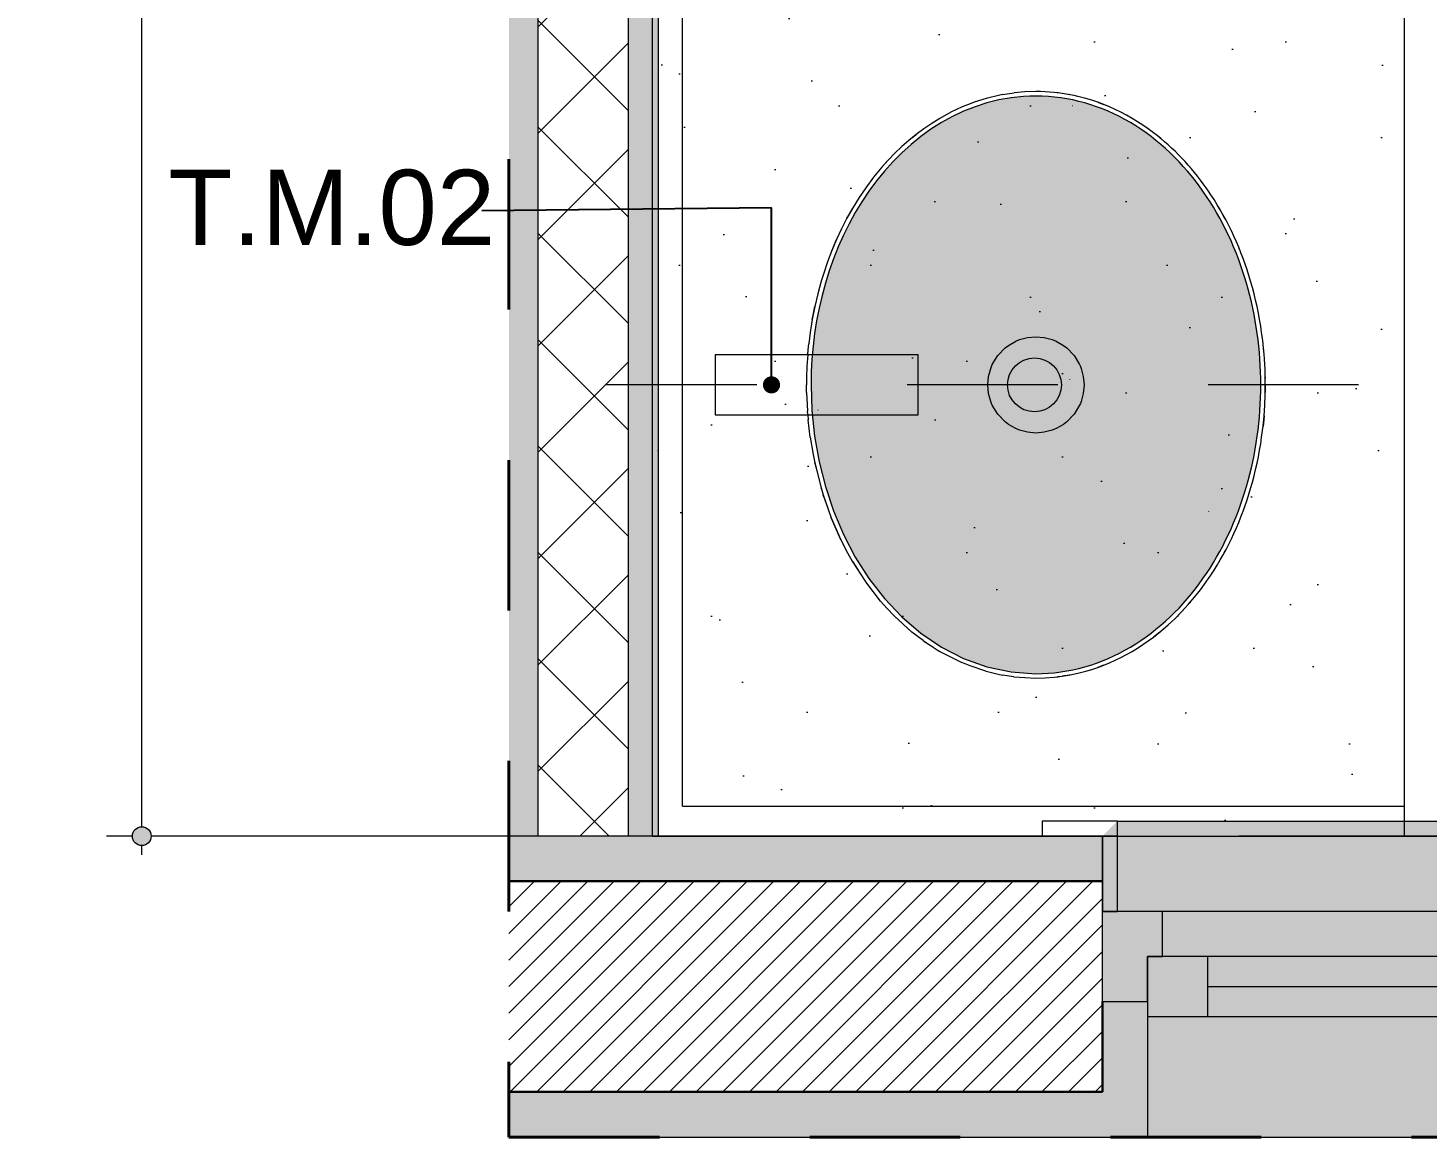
# Model space of a CAD drawing. Header units: metres. Extents: x -1.9 to 95.3, y -2.2 to 2.5.
# Drawn here: x -1.897 to -0.966, y -2.225 to -1.488 of the extents above; entities that cross this region are included whole.
import ezdxf

# ---------------------------------------------------------------- set-up
doc = ezdxf.new("R2010")
doc.units = ezdxf.units.M
doc.header["$MEASUREMENT"] = 0
doc.linetypes.add('Dashed', pattern=[0.035, 0.0225, -0.0125])
for name, color, linetype, lineweight in [('0_Caneta_No__1', 7, 'Continuous', 40), ('NOTAS-DETALHAMENTO.EXEC_Caneta_No__1', 7, 'Continuous', 40), ('NOTAS-DETALHAMENTO.EXEC_Caneta_No__241', 7, 'Continuous', 13), ('PAREDE CONSTRUIR_Caneta_No__10', 7, 'Continuous', 5), ('PAREDE CONSTRUIR_Caneta_No__241', 7, 'Continuous', 13), ('PAREDE CONSTRUIR_Caneta_No__255', 255, 'Continuous', 0), ('PAREDE CONSTRUIR_Caneta_No__3', 7, 'Continuous', 30), ('PAREDE CONSTRUIR_Caneta_No__83', 84, 'Continuous', 0), ('PAREDE CONSTRUIR_Caneta_No__91', 255, 'Continuous', 0)]:
    doc.layers.add(name, color=color, linetype=linetype, lineweight=lineweight)
for name, color, linetype, lineweight, true_color in [('0_Caneta_No__167', 7, 'Continuous', 0, 0x0035d5), ('0_Caneta_No__25', 7, 'Continuous', 13, 0x982312), ('EIXO HIDRÁULICO - Executivo.EXEC_Caneta_No__167', 7, 'Continuous', 0, 0x0035d5), ('LOUCAS-METAIS.ARQ_Caneta_No__13', 7, 'Continuous', 0, 0xaaaaaa), ('LOUCAS-METAIS.ARQ_Caneta_No__16', 7, 'Continuous', 0, 0xc9c9c9), ('LOUCAS-METAIS.ARQ_Caneta_No__19', 7, 'Continuous', 0, 0xe9e9e9), ('LOUCAS-METAIS.ARQ_Caneta_No__96', 7, 'Continuous', 0, 0xb6b6b6), ('PAREDE CONSTRUIR_Caneta_No__9', 7, 'Continuous', 9, 0x020202)]:
    doc.layers.add(name, color=color, linetype=linetype, lineweight=lineweight, true_color=true_color)
doc.styles.add('GENERATED_STYLE_1', font='arial.ttf')
doc.dimstyles.new('GENERATED_STYLE__2', dxfattribs={"dimtxt": 0.05, "dimasz": 0.02375, "dimexe": 0.18, "dimexo": 0.267183, "dimgap": 0, "dimtad": 1, "dimzin": 0, "dimdsep": 46, "dimtxsty": 'GENERATED_STYLE_1', "dimblk": 'ARROWHEAD_11', "dimblk1": 'ARROWHEAD_11', "dimblk2": 'ARROWHEAD_11', "dimcen": 0.09, "dimclrd": 256, "dimclre": 256, "dimclrt": 256, "dimadec": 0, "dimazin": 0, "dimtfac": 1, "dimtdec": 4, "dimtmove": 0, "dimatfit": 3, "dimfxl": 0, "dimtolj": 1, "dimtzin": 0, "dimarcsym": 0})
doc.dimstyles.new('GENERATED_STYLE__3', dxfattribs={"dimtxt": 0.05, "dimasz": 0.02375, "dimexe": 0.18, "dimexo": 0.267183, "dimgap": 0, "dimtad": 1, "dimzin": 0, "dimdsep": 46, "dimtxsty": 'GENERATED_STYLE_1', "dimblk": 'ARROWHEAD_11', "dimblk1": 'ARROWHEAD_11', "dimblk2": 'ARROWHEAD_11', "dimcen": 0.09, "dimclrd": 256, "dimclre": 256, "dimclrt": 256, "dimadec": 0, "dimazin": 0, "dimtfac": 1, "dimtdec": 4, "dimtmove": 0, "dimatfit": 3, "dimfxl": 0, "dimtolj": 1, "dimtzin": 0, "dimarcsym": 0})
doc.dimstyles.new('GENERATED_STYLE__6', dxfattribs={"dimtxt": 0.18, "dimasz": 0.0228, "dimexe": 0.18, "dimexo": 0.0625, "dimgap": 0, "dimtad": 0, "dimtih": 1, "dimtoh": 1, "dimdec": 4, "dimzin": 0, "dimdsep": 46, "dimcen": 0.09, "dimadec": 0, "dimazin": 0, "dimtfac": 1, "dimtdec": 4, "dimtmove": 0, "dimatfit": 3, "dimldrblk": 'ARROWHEAD_11', "dimfxl": 0, "dimtolj": 1, "dimtzin": 0, "dimarcsym": 0})
pattern_1 = [(45, (0, 0.2), (-0.0636396, 0.0636396), [0, -0.06, 0, -0.09]), (110, (0.2, 0.2), (0.0845723, 0.0307818), [0, -0.044, 0, -0.076])]

# ---------------------------------------------------------------- blocks, each defined once
blk = doc.blocks.new('*D6')
at = {"layer": '0_Caneta_No__25', "linetype": 'Continuous', "lineweight": 13, "true_color": 0x982312}
for points in [[(-1.8274, 2.025), (-1.82692, 2.02261), (-1.82557, 2.02058), (-1.82354, 2.01923), (-1.82115, 2.01875), (-1.81876, 2.01923), (-1.81673, 2.02058), (-1.81538, 2.02261), (-1.8149, 2.025), (-1.81538, 2.02739), (-1.81673, 2.02942), (-1.81876, 2.03077), (-1.82115, 2.03125), (-1.82354, 2.03077), (-1.82557, 2.02942), (-1.82692, 2.02739)], [(-1.8274, -2.025), (-1.82692, -2.02739), (-1.82557, -2.02942), (-1.82354, -2.03077), (-1.82115, -2.03125), (-1.81876, -2.03077), (-1.81673, -2.02942), (-1.81538, -2.02739), (-1.8149, -2.025), (-1.81538, -2.02261), (-1.81673, -2.02058), (-1.81876, -2.01923), (-1.82115, -2.01875), (-1.82354, -2.01923), (-1.82557, -2.02058), (-1.82692, -2.02261)]]:
    blk.add_hatch(color=24, dxfattribs=at).paths.add_polyline_path(points)
at = {"layer": '0_Caneta_No__25', "color": 24, "linetype": 'Continuous', "lineweight": 13, "true_color": 0x982312}
for p, q in [((-1.82115, 2.03125), (-1.82115, 2.0375)), ((-1.8274, 2.025), (-1.84459, 2.025)), ((-1.55397, 2.025), (-1.8149, 2.025)), ((-1.82115, -2.01875), (-1.82115, 2.01875)), ((-1.8274, -2.025), (-1.84459, -2.025)), ((-1.55397, -2.025), (-1.8149, -2.025)), ((-1.82115, -2.0375), (-1.82115, -2.03125))]:
    blk.add_line(p, q, dxfattribs=at)
for centre in [(-1.82115, 2.025), (-1.82115, -2.025)]:
    blk.add_circle(centre, 0.00625, dxfattribs=at)
at = {"layer": '0_Caneta_No__25', "color": 24, "lineweight": 13, "true_color": 0x982312, "insert": (-1.83115, -0.06673), "char_height": 0.05, "attachment_point": 7, "rotation": 90, "style": 'GENERATED_STYLE_1'}
blk.add_mtext('\\A1;{\\pql;\\fArial|b0|i0|c0|p0;\\W1.000000;4,05}', dxfattribs=at)
blk = doc.blocks.new('ARROWHEAD_11')
at = {"color": 0, "linetype": 'Continuous', "lineweight": 0}
blk.add_line((0, 0), (-1, 0), dxfattribs=at)
at = {"color": 0, "linetype": 'Continuous', "lineweight": 0, "const_width": 0.25, "flags": 128}
blk.add_lwpolyline([(-0.125, 0, 1), (0.125, 0, 1)], format="xyb", close=True, dxfattribs=at)
blk = doc.blocks.new('*D17')
at = {"layer": '0_Caneta_No__167', "linetype": 'Continuous', "lineweight": 0, "true_color": 0x0035d5}
for points in [[(-0.83097, -1.725), (-0.83049, -1.72739), (-0.82914, -1.72942), (-0.82711, -1.73077), (-0.82472, -1.73125), (-0.82232, -1.73077), (-0.8203, -1.72942), (-0.81894, -1.72739), (-0.81847, -1.725), (-0.81894, -1.72261), (-0.8203, -1.72058), (-0.82232, -1.71923), (-0.82472, -1.71875), (-0.82711, -1.71923), (-0.82914, -1.72058), (-0.83049, -1.72261)], [(-0.83097, -2.025), (-0.83049, -2.02739), (-0.82914, -2.02942), (-0.82711, -2.03077), (-0.82472, -2.03125), (-0.82232, -2.03077), (-0.8203, -2.02942), (-0.81894, -2.02739), (-0.81847, -2.025), (-0.81894, -2.02261), (-0.8203, -2.02058), (-0.82232, -2.01923), (-0.82472, -2.01875), (-0.82711, -2.01923), (-0.82914, -2.02058), (-0.83049, -2.02261)]]:
    blk.add_hatch(color=162, dxfattribs=at).paths.add_polyline_path(points)
at = {"layer": '0_Caneta_No__167', "color": 162, "linetype": 'Continuous', "lineweight": 0, "true_color": 0x0035d5}
for p, q in [((-0.83097, -1.725), (-0.84815, -1.725)), ((-0.55753, -1.725), (-0.81847, -1.725)), ((-0.82472, -2.01875), (-0.82472, -1.73125)), ((-0.83097, -2.025), (-1.0919, -2.025)), ((-0.80128, -2.025), (-0.81847, -2.025)), ((-0.82472, -2.0375), (-0.82472, -2.03125))]:
    blk.add_line(p, q, dxfattribs=at)
for centre in [(-0.82472, -1.725), (-0.82472, -2.025)]:
    blk.add_circle(centre, 0.00625, dxfattribs=at)
at = {"layer": '0_Caneta_No__167', "color": 162, "lineweight": 0, "true_color": 0x0035d5, "insert": (-0.83472, -1.94173), "char_height": 0.05, "attachment_point": 7, "rotation": 90, "style": 'GENERATED_STYLE_1'}
blk.add_mtext('\\A1;{\\pql;\\fArial|b0|i0|c0|p0;\\W1.000000;0,30}', dxfattribs=at)
blk = doc.blocks.new('*D18')
at = {"layer": '0_Caneta_No__167', "linetype": 'Continuous', "lineweight": 0, "true_color": 0x0035d5}
for points in [[(-0.83097, -1.125), (-0.83049, -1.12739), (-0.82914, -1.12942), (-0.82711, -1.13077), (-0.82472, -1.13125), (-0.82232, -1.13077), (-0.8203, -1.12942), (-0.81894, -1.12739), (-0.81847, -1.125), (-0.81894, -1.12261), (-0.8203, -1.12058), (-0.82232, -1.11923), (-0.82472, -1.11875), (-0.82711, -1.11923), (-0.82914, -1.12058), (-0.83049, -1.12261)], [(-0.83097, -1.725), (-0.83049, -1.72739), (-0.82914, -1.72942), (-0.82711, -1.73077), (-0.82472, -1.73125), (-0.82232, -1.73077), (-0.8203, -1.72942), (-0.81894, -1.72739), (-0.81847, -1.725), (-0.81894, -1.72261), (-0.8203, -1.72058), (-0.82232, -1.71923), (-0.82472, -1.71875), (-0.82711, -1.71923), (-0.82914, -1.72058), (-0.83049, -1.72261)]]:
    blk.add_hatch(color=162, dxfattribs=at).paths.add_polyline_path(points)
at = {"layer": '0_Caneta_No__167', "color": 162, "linetype": 'Continuous', "lineweight": 0, "true_color": 0x0035d5}
for p, q in [((-0.83097, -1.125), (-1.0919, -1.125)), ((-0.80128, -1.125), (-0.81847, -1.125)), ((-0.82472, -1.71875), (-0.82472, -1.13125)), ((-0.83097, -1.725), (-0.84815, -1.725)), ((-0.55753, -1.725), (-0.81847, -1.725))]:
    blk.add_line(p, q, dxfattribs=at)
for centre in [(-0.82472, -1.125), (-0.82472, -1.725)]:
    blk.add_circle(centre, 0.00625, dxfattribs=at)
at = {"layer": '0_Caneta_No__167', "color": 162, "lineweight": 0, "true_color": 0x0035d5, "insert": (-0.83472, -1.49173), "char_height": 0.05, "attachment_point": 7, "rotation": 90, "style": 'GENERATED_STYLE_1'}
blk.add_mtext('\\A1;{\\pql;\\fArial|b0|i0|c0|p0;\\W1.000000;0,60}', dxfattribs=at)

msp = doc.modelspace()

# ---------------------------------------------------------------- hatches: boundary and pattern name
at = {"layer": 'LOUCAS-METAIS.ARQ_Caneta_No__16', "linetype": 'Continuous', "lineweight": 0, "true_color": 0xc9c9c9}
h = msp.add_hatch(dxfattribs=at)
h.set_pattern_fill('Haie_OD_LEGENDA_0001', color=9, style=0, pattern_type=2)
h.set_pattern_definition(pattern_1)
h.paths.add_polyline_path([(-1.46167, -2.005), (-1.46167, 0.375), (-1.48167, 0.375), (-1.48167, -2.005)])
h = msp.add_hatch(dxfattribs=at)
h.set_pattern_fill('Haie_OD_LEGENDA_0001', color=9, style=0, pattern_type=2)
h.set_pattern_definition(pattern_1)
h.paths.add_polyline_path([(-0.98167, -2.005), (-0.98167, 0.375), (-1.46167, 0.375), (-1.46167, -2.005)])
h = msp.add_hatch(dxfattribs=at)
h.set_pattern_fill('Haie_OD_LEGENDA_0001', color=9, style=0, pattern_type=2)
h.set_pattern_definition(pattern_1)
h.paths.add_polyline_path([(-0.98167, -2.025), (-0.98167, -2.005), (-1.48167, -2.005), (-1.48167, -2.025)])
at = {"layer": 'LOUCAS-METAIS.ARQ_Caneta_No__19', "linetype": 'Continuous', "lineweight": 0, "true_color": 0x747474}
msp.add_hatch(color=8, dxfattribs=at).paths.add_polyline_path([(-1.25926, -1.53757), (-1.26711, -1.54009), (-1.27478, -1.54312), (-1.28226, -1.54664), (-1.28951, -1.55064), (-1.29652, -1.55507), (-1.30327, -1.55992), (-1.30975, -1.56515), (-1.31594, -1.57075), (-1.32185, -1.57667), (-1.32746, -1.58291), (-1.33276, -1.58942), (-1.33776, -1.5962), (-1.34246, -1.60322), (-1.34684, -1.61045), (-1.35092, -1.61788), (-1.35469, -1.62549), (-1.35815, -1.63326), (-1.3613, -1.64117), (-1.36415, -1.64921), (-1.36669, -1.65736), (-1.36893, -1.66561), (-1.37087, -1.67395), (-1.37251, -1.68235), (-1.37385, -1.69081), (-1.37489, -1.69932), (-1.37563, -1.70787), (-1.37607, -1.71642), (-1.37622, -1.725), (-1.37563, -1.74214), (-1.37385, -1.75919), (-1.37087, -1.77606), (-1.36669, -1.79264), (-1.3613, -1.80883), (-1.35469, -1.82451), (-1.34684, -1.83955), (-1.33776, -1.8538), (-1.32746, -1.86709), (-1.31594, -1.87926), (-1.30327, -1.89008), (-1.2895, -1.89936), (-1.27478, -1.90688), (-1.25926, -1.91243), (-1.24318, -1.91584), (-1.22673, -1.917), (-1.2226, -1.91693), (-1.21847, -1.91671), (-1.21435, -1.91635), (-1.21027, -1.91584), (-1.2062, -1.9152), (-1.20217, -1.91441), (-1.19816, -1.91349), (-1.19418, -1.91243), (-1.19024, -1.91124), (-1.18634, -1.90991), (-1.18247, -1.90846), (-1.17866, -1.90688), (-1.1749, -1.90518), (-1.17119, -1.90335), (-1.16753, -1.90142), (-1.16394, -1.89936), (-1.1604, -1.8972), (-1.15693, -1.89493), (-1.15352, -1.89256), (-1.15017, -1.89008), (-1.1469, -1.88751), (-1.14369, -1.88485), (-1.14056, -1.88209), (-1.1375, -1.87925), (-1.13451, -1.87633), (-1.13159, -1.87333), (-1.12875, -1.87025), (-1.12598, -1.86709), (-1.12329, -1.86387), (-1.12068, -1.86057), (-1.11814, -1.85722), (-1.11568, -1.8538), (-1.11329, -1.85032), (-1.11098, -1.84678), (-1.10875, -1.84319), (-1.1066, -1.83955), (-1.10452, -1.83586), (-1.10252, -1.83212), (-1.1006, -1.82834), (-1.09875, -1.82451), (-1.09699, -1.82065), (-1.09529, -1.81674), (-1.09368, -1.8128), (-1.09214, -1.80883), (-1.09068, -1.80483), (-1.08929, -1.80079), (-1.08798, -1.79673), (-1.08675, -1.79264), (-1.08559, -1.78852), (-1.08451, -1.78439), (-1.0835, -1.78023), (-1.08257, -1.77605), (-1.08171, -1.77186), (-1.08093, -1.76765), (-1.08023, -1.76342), (-1.0796, -1.75919), (-1.07904, -1.75494), (-1.07856, -1.75068), (-1.07815, -1.74641), (-1.07781, -1.74214), (-1.07755, -1.73786), (-1.07737, -1.73358), (-1.07726, -1.72929), (-1.07722, -1.725), (-1.07723, -1.72285), (-1.07726, -1.7207), (-1.07737, -1.71641), (-1.07756, -1.71213), (-1.07781, -1.70786), (-1.07815, -1.70358), (-1.07856, -1.69931), (-1.07904, -1.69505), (-1.0796, -1.6908), (-1.08023, -1.68657), (-1.08094, -1.68234), (-1.08172, -1.67813), (-1.08257, -1.67394), (-1.0835, -1.66976), (-1.08451, -1.6656), (-1.08559, -1.66147), (-1.08675, -1.65735), (-1.08799, -1.65326), (-1.0893, -1.6492), (-1.09068, -1.64517), (-1.09214, -1.64116), (-1.09368, -1.63719), (-1.0953, -1.63325), (-1.09699, -1.62935), (-1.09876, -1.62548), (-1.1006, -1.62166), (-1.10253, -1.61787), (-1.10453, -1.61413), (-1.1066, -1.61044), (-1.10876, -1.6068), (-1.11099, -1.60321), (-1.1133, -1.59968), (-1.11568, -1.5962), (-1.11814, -1.59278), (-1.12068, -1.58942), (-1.1233, -1.58613), (-1.12599, -1.5829), (-1.12876, -1.57975), (-1.1316, -1.57667), (-1.13451, -1.57366), (-1.1375, -1.57074), (-1.14057, -1.5679), (-1.1437, -1.56515), (-1.14691, -1.56248), (-1.15018, -1.55991), (-1.15353, -1.55744), (-1.15694, -1.55506), (-1.16041, -1.55279), (-1.16395, -1.55063), (-1.16754, -1.54858), (-1.1712, -1.54664), (-1.17491, -1.54482), (-1.17867, -1.54312), (-1.18248, -1.54154), (-1.18634, -1.54008), (-1.19025, -1.53876), (-1.19419, -1.53757), (-1.19817, -1.53651), (-1.20218, -1.53558), (-1.20621, -1.5348), (-1.21027, -1.53416), (-1.21436, -1.53365), (-1.21847, -1.53329), (-1.2226, -1.53307), (-1.22673, -1.533), (-1.23084, -1.53307), (-1.23497, -1.53329), (-1.24318, -1.53416), (-1.25127, -1.53559)])
at = {"layer": 'PAREDE CONSTRUIR_Caneta_No__241', "linetype": 'Continuous', "lineweight": 13}
h = msp.add_hatch(dxfattribs=at)
h.set_pattern_fill('common_brick_0001', style=0, pattern_type=2)
h.set_pattern_definition([(45, (0, 0), (-0.008838835, 0.008838835), [])])
h.paths.add_polyline_path([(-1.57705, -2.055), (-1.57705, -2.195), (-1.1825, -2.195), (-1.1825, -2.135), (-1.1825, -2.075), (-1.1825, -2.055)])
at = {"layer": 'PAREDE CONSTRUIR_Caneta_No__255', "linetype": 'Continuous', "lineweight": 0}
for points in [[(-1.47762, -2.025), (-1.47762, 2.025), (-1.49762, 2.025), (-1.49762, -2.025)], [(-1.55762, 0.22767), (-1.57705, 0.22767), (-1.57705, -2.025), (-1.55762, -2.025)], [(-1.1825, -2.075), (1.3175, -2.075), (1.3175, -2.025), (1.3075, -2.015), (-1.1725, -2.015), (-1.1825, -2.025)], [(-1.1825, -2.135), (-1.1525, -2.135), (-1.1525, -2.105), (-1.1425, -2.105), (-1.1425, -2.075), (-1.1825, -2.075)], [(-0.3925, -2.145), (-0.3925, -2.105), (-0.3625, -2.105), (-0.3625, -2.075), (-1.1425, -2.075), (-1.1425, -2.105), (-1.1125, -2.105), (-1.1125, -2.145)], [(-1.1525, -2.145), (-1.1125, -2.145), (-1.1125, -2.105), (-1.1525, -2.105)], [(-0.3925, -2.105), (-1.1125, -2.105), (-1.1125, -2.145), (-0.3925, -2.145)], [(-1.1525, -2.225), (1.2875, -2.225), (1.2875, -2.135), (-1.1525, -2.135)]]:
    msp.add_hatch(color=255, dxfattribs=at).paths.add_polyline_path(points)
at = {"layer": 'PAREDE CONSTRUIR_Caneta_No__83', "linetype": 'Continuous', "lineweight": 0}
h = msp.add_hatch(dxfattribs=at)
h.set_pattern_fill('Placomur_0001', color=84, style=0, pattern_type=2)
h.set_pattern_definition([(45, (0, 0), (-0.0353553, 0.0353553), []), (135, (0, 0), (0.0353553, 0.0353553), [])])
h.paths.add_polyline_path([(-1.55762, 0.24767), (-1.55762, -2.025), (-1.49762, -2.025), (-1.49762, 0.24767)])
at = {"layer": 'PAREDE CONSTRUIR_Caneta_No__91', "linetype": 'Continuous', "lineweight": 0}
for points in [[(-1.1825, -2.025), (-1.57705, -2.025), (-1.57705, -2.055), (-1.1825, -2.055)], [(-1.1825, -2.225), (-1.1525, -2.225), (-1.1525, -2.135), (-1.1825, -2.135), (-1.1825, -2.195)], [(-1.57705, -2.195), (-1.57705, -2.225), (-1.1825, -2.225), (-1.1825, -2.195)]]:
    msp.add_hatch(color=255, dxfattribs=at).paths.add_polyline_path(points)

# ---------------------------------------------------------------- linework, layer by layer
at = {"layer": '0_Caneta_No__1', "color": 7, "linetype": 'Dashed', "lineweight": 40}
msp.add_lwpolyline([(-1.57705, -2.225), (1.72167, -2.225), (1.72167, 2.225), (-1.57705, 2.225)], close=True, dxfattribs=at)
at = {"layer": 'EIXO HIDRÁULICO - Executivo.EXEC_Caneta_No__167', "color": 162, "linetype": 'Dashed', "lineweight": 0, "true_color": 0x0035d5}
msp.add_line((-0.61222, -1.725), (-1.56167, -1.725), dxfattribs=at)
at = {"layer": 'LOUCAS-METAIS.ARQ_Caneta_No__13', "color": 253, "linetype": 'Continuous', "lineweight": 0, "true_color": 0xaaaaaa, "flags": 128}
for points in [[(-1.48167, -2.005), (-1.48167, 0.375)], [(-1.46167, -2.005), (-1.46167, 0.375)], [(-0.98167, -2.005), (-0.98167, 0.375)], [(-1.48167, -2.025), (-1.48167, -2.005)], [(-1.46167, -2.005), (-0.98167, -2.005)], [(-0.98167, -2.025), (-0.98167, -2.005)], [(-1.48167, -2.025), (-0.98167, -2.025)]]:
    msp.add_lwpolyline(points, dxfattribs=at)
at = {"layer": 'LOUCAS-METAIS.ARQ_Caneta_No__96', "color": 253, "linetype": 'Continuous', "lineweight": 0, "true_color": 0xb6b6b6}
for p, q in [((-1.25985, -1.53462), (-1.26784, -1.53716)), ((-1.25063, -1.53239), (-1.25985, -1.53462)), ((-1.25127, -1.53559), (-1.25926, -1.53757)), ((-1.24318, -1.53416), (-1.25127, -1.53559)), ((-1.24899, -1.53207), (-1.25063, -1.53239)), ((-1.24899, -1.53207), (-1.24126, -1.53088)), ((-1.23497, -1.53329), (-1.24318, -1.53416)), ((-1.23399, -1.53022), (-1.24126, -1.53088)), ((-1.24124, -1.53088), (-1.24121, -1.53087)), ((-1.24121, -1.53087), (-1.24116, -1.53087)), ((-1.23084, -1.53307), (-1.23497, -1.53329)), ((-1.22673, -1.53), (-1.23399, -1.53022)), ((-1.22673, -1.533), (-1.23084, -1.53307)), ((-1.22369, -1.53004), (-1.22673, -1.53)), ((-1.2226, -1.53307), (-1.22673, -1.533)), ((-1.22065, -1.53015), (-1.22369, -1.53004)), ((-1.21847, -1.53329), (-1.2226, -1.53307)), ((-1.2176, -1.53035), (-1.22065, -1.53015)), ((-1.21436, -1.53365), (-1.21847, -1.53329)), ((-1.21457, -1.53061), (-1.2176, -1.53035)), ((-1.2119, -1.53091), (-1.21457, -1.53061)), ((-1.21027, -1.53416), (-1.21436, -1.53365)), ((-1.21229, -1.53087), (-1.21223, -1.53087)), ((-1.21223, -1.53087), (-1.21216, -1.53089)), ((-1.20925, -1.53127), (-1.2119, -1.53091)), ((-1.20621, -1.5348), (-1.21027, -1.53416)), ((-1.20661, -1.53169), (-1.20925, -1.53127)), ((-1.20398, -1.53216), (-1.20661, -1.53169)), ((-1.20218, -1.53558), (-1.20621, -1.5348)), ((-1.20398, -1.53216), (-1.20445, -1.53207)), ((-1.20137, -1.53269), (-1.20398, -1.53216)), ((-1.19817, -1.53651), (-1.20218, -1.53558)), ((-1.19876, -1.53328), (-1.20137, -1.53269)), ((-1.19617, -1.53392), (-1.19876, -1.53328)), ((-1.19359, -1.53462), (-1.19617, -1.53392)), ((-1.18958, -1.53582), (-1.19359, -1.53462)), ((-1.28326, -1.54379), (-1.29065, -1.54783)), ((-1.27565, -1.54023), (-1.28326, -1.54379)), ((-1.27478, -1.54312), (-1.28226, -1.54664)), ((-1.27046, -1.53813), (-1.27565, -1.54023)), ((-1.26711, -1.54009), (-1.27478, -1.54312)), ((-1.26784, -1.53716), (-1.27046, -1.53813)), ((-1.25926, -1.53757), (-1.26711, -1.54009)), ((-1.20214, -1.53956), (-1.20247, -1.53948)), ((-1.19419, -1.53757), (-1.19817, -1.53651)), ((-1.19025, -1.53876), (-1.19419, -1.53757)), ((-1.18634, -1.54008), (-1.19025, -1.53876)), ((-1.18561, -1.53716), (-1.18958, -1.53582)), ((-1.18248, -1.54154), (-1.18634, -1.54008)), ((-1.18561, -1.53716), (-1.18298, -1.53813)), ((-1.18168, -1.53863), (-1.18561, -1.53716)), ((-1.18298, -1.53813), (-1.18168, -1.53863)), ((-1.17867, -1.54312), (-1.18248, -1.54154)), ((-1.1778, -1.54023), (-1.18168, -1.53863)), ((-1.17491, -1.54482), (-1.17867, -1.54312)), ((-1.17396, -1.54195), (-1.1778, -1.54023)), ((-1.1712, -1.54664), (-1.17491, -1.54482)), ((-1.17018, -1.54379), (-1.17396, -1.54195)), ((-1.16646, -1.54575), (-1.17018, -1.54379)), ((-1.296, -1.55113), (-1.30121, -1.55468)), ((-1.28951, -1.55064), (-1.29652, -1.55507)), ((-1.29065, -1.54783), (-1.296, -1.55113)), ((-1.28226, -1.54664), (-1.28951, -1.55064)), ((-1.16754, -1.54858), (-1.1712, -1.54664)), ((-1.16395, -1.55063), (-1.16754, -1.54858)), ((-1.1628, -1.54783), (-1.16646, -1.54575)), ((-1.16041, -1.55279), (-1.16395, -1.55063)), ((-1.15914, -1.55005), (-1.1628, -1.54783)), ((-1.15694, -1.55506), (-1.16041, -1.55279)), ((-1.15556, -1.55238), (-1.15914, -1.55005)), ((-1.15204, -1.55481), (-1.15556, -1.55238)), ((-1.31118, -1.56244), (-1.31593, -1.56663)), ((-1.30627, -1.55845), (-1.31118, -1.56244)), ((-1.31118, -1.56244), (-1.30911, -1.5607)), ((-1.30327, -1.55992), (-1.30975, -1.56515)), ((-1.30911, -1.5607), (-1.30627, -1.55845)), ((-1.30121, -1.55468), (-1.30627, -1.55845)), ((-1.29652, -1.55507), (-1.30327, -1.55992)), ((-1.30124, -1.5547), (-1.30121, -1.55468)), ((-1.30119, -1.55466), (-1.30121, -1.55468)), ((-1.15353, -1.55744), (-1.15694, -1.55506)), ((-1.15018, -1.55991), (-1.15353, -1.55744)), ((-1.15223, -1.55468), (-1.15226, -1.55466)), ((-1.15223, -1.55468), (-1.15222, -1.55469)), ((-1.14859, -1.55736), (-1.15204, -1.55481)), ((-1.14691, -1.56248), (-1.15018, -1.55991)), ((-1.14609, -1.55929), (-1.14859, -1.55736)), ((-1.1437, -1.56515), (-1.14691, -1.56248)), ((-1.14364, -1.56128), (-1.14609, -1.55929)), ((-1.14434, -1.5607), (-1.14364, -1.56128)), ((-1.14122, -1.56332), (-1.14364, -1.56128)), ((-1.14227, -1.56243), (-1.14274, -1.56204)), ((-1.14221, -1.56249), (-1.14227, -1.56243)), ((-1.13884, -1.56541), (-1.14122, -1.56332)), ((-1.32052, -1.57101), (-1.32494, -1.57558)), ((-1.31594, -1.57075), (-1.32185, -1.57667)), ((-1.31593, -1.56663), (-1.32052, -1.57101)), ((-1.30975, -1.56515), (-1.31594, -1.57075)), ((-1.14057, -1.5679), (-1.1437, -1.56515)), ((-1.1375, -1.57074), (-1.14057, -1.5679)), ((-1.13651, -1.56756), (-1.13884, -1.56541)), ((-1.13451, -1.57366), (-1.1375, -1.57074)), ((-1.13421, -1.56974), (-1.13651, -1.56756)), ((-1.13196, -1.57198), (-1.13421, -1.56974)), ((-1.13293, -1.57101), (-1.13306, -1.57089)), ((-1.13293, -1.57101), (-1.13272, -1.57123)), ((-1.12975, -1.57426), (-1.13196, -1.57198)), ((-1.32919, -1.58032), (-1.33469, -1.58701)), ((-1.3292, -1.58033), (-1.32918, -1.58031)), ((-1.32494, -1.57558), (-1.32919, -1.58032)), ((-1.32556, -1.57625), (-1.32919, -1.58032)), ((-1.32185, -1.57667), (-1.32746, -1.58291)), ((-1.32494, -1.57558), (-1.32556, -1.57625)), ((-1.1316, -1.57667), (-1.13451, -1.57366)), ((-1.12876, -1.57975), (-1.1316, -1.57667)), ((-1.12758, -1.57658), (-1.12975, -1.57426)), ((-1.12599, -1.5829), (-1.12876, -1.57975)), ((-1.12788, -1.57625), (-1.12758, -1.57658)), ((-1.12545, -1.57895), (-1.12758, -1.57658)), ((-1.12336, -1.58136), (-1.12545, -1.57895)), ((-1.12426, -1.58031), (-1.12463, -1.5799)), ((-1.12426, -1.58031), (-1.12416, -1.58044)), ((-1.12132, -1.58381), (-1.12336, -1.58136)), ((-1.33469, -1.58701), (-1.33987, -1.59397)), ((-1.33276, -1.58942), (-1.33776, -1.5962)), ((-1.32746, -1.58291), (-1.33276, -1.58942)), ((-1.1233, -1.58613), (-1.12599, -1.5829)), ((-1.12068, -1.58942), (-1.1233, -1.58613)), ((-1.11932, -1.58629), (-1.12132, -1.58381)), ((-1.11814, -1.59278), (-1.12068, -1.58942)), ((-1.11736, -1.58882), (-1.11932, -1.58629)), ((-1.11545, -1.59138), (-1.11736, -1.58882)), ((-1.11358, -1.59397), (-1.11545, -1.59138)), ((-1.34428, -1.60051), (-1.34844, -1.60723)), ((-1.33987, -1.59397), (-1.34428, -1.60051)), ((-1.33776, -1.5962), (-1.34246, -1.60322)), ((-1.11568, -1.5962), (-1.11814, -1.59278)), ((-1.1133, -1.59968), (-1.11568, -1.5962)), ((-1.11199, -1.59625), (-1.11358, -1.59397)), ((-1.11099, -1.60321), (-1.1133, -1.59968)), ((-1.11044, -1.59856), (-1.11199, -1.59625)), ((-1.10829, -1.60187), (-1.11044, -1.59856)), ((-1.34844, -1.60723), (-1.35232, -1.61412)), ((-1.35196, -1.61344), (-1.34844, -1.60723)), ((-1.34846, -1.60727), (-1.34848, -1.60729)), ((-1.34246, -1.60322), (-1.34684, -1.61045)), ((-1.10876, -1.6068), (-1.11099, -1.60321)), ((-1.1066, -1.61044), (-1.10876, -1.6068)), ((-1.1062, -1.60523), (-1.10829, -1.60187)), ((-1.10419, -1.60863), (-1.1062, -1.60523)), ((-1.10497, -1.60729), (-1.10511, -1.60708)), ((-1.10497, -1.60729), (-1.10473, -1.60772)), ((-1.10224, -1.61207), (-1.10419, -1.60863)), ((-1.35232, -1.61412), (-1.35595, -1.62118)), ((-1.35092, -1.61788), (-1.35469, -1.62549)), ((-1.35232, -1.61412), (-1.35196, -1.61344)), ((-1.34684, -1.61045), (-1.35092, -1.61788)), ((-1.10453, -1.61413), (-1.1066, -1.61044)), ((-1.10253, -1.61787), (-1.10453, -1.61413)), ((-1.1006, -1.62166), (-1.10253, -1.61787)), ((-1.10149, -1.61344), (-1.10224, -1.61207)), ((-1.10035, -1.61556), (-1.10224, -1.61207)), ((-1.10035, -1.61556), (-1.10149, -1.61344)), ((-1.09854, -1.61908), (-1.10035, -1.61556)), ((-1.09678, -1.62264), (-1.09854, -1.61908)), ((-1.35931, -1.62838), (-1.3624, -1.63572)), ((-1.36182, -1.63427), (-1.35931, -1.62838)), ((-1.35595, -1.62118), (-1.35931, -1.62838)), ((-1.35469, -1.62549), (-1.35815, -1.63326)), ((-1.35602, -1.62132), (-1.35609, -1.62148)), ((-1.35598, -1.62124), (-1.35602, -1.62132)), ((-1.09876, -1.62548), (-1.1006, -1.62166)), ((-1.09699, -1.62935), (-1.09876, -1.62548)), ((-1.09742, -1.62132), (-1.09765, -1.62089)), ((-1.09733, -1.62153), (-1.09742, -1.62132)), ((-1.0951, -1.62624), (-1.09678, -1.62264)), ((-1.09348, -1.62987), (-1.0951, -1.62624)), ((-1.3624, -1.63572), (-1.36524, -1.64318)), ((-1.36249, -1.63594), (-1.36256, -1.63613)), ((-1.36242, -1.63577), (-1.36249, -1.63594)), ((-1.3624, -1.63572), (-1.36182, -1.63427)), ((-1.35815, -1.63326), (-1.3613, -1.64117)), ((-1.0953, -1.63325), (-1.09699, -1.62935)), ((-1.09368, -1.63719), (-1.0953, -1.63325)), ((-1.09214, -1.64116), (-1.09368, -1.63719)), ((-1.09193, -1.63354), (-1.09348, -1.62987)), ((-1.09162, -1.63427), (-1.09193, -1.63354)), ((-1.09044, -1.63724), (-1.09193, -1.63354)), ((-1.09095, -1.63594), (-1.09162, -1.63427)), ((-1.0909, -1.63609), (-1.09095, -1.63594)), ((-1.08902, -1.64096), (-1.09044, -1.63724)), ((-1.36524, -1.64318), (-1.3678, -1.65074)), ((-1.3613, -1.64117), (-1.36415, -1.64921)), ((-1.09068, -1.64517), (-1.09214, -1.64116)), ((-1.0893, -1.6492), (-1.09068, -1.64517)), ((-1.08766, -1.64471), (-1.08902, -1.64096)), ((-1.08637, -1.64849), (-1.08766, -1.64471)), ((-1.36946, -1.65612), (-1.37175, -1.66452)), ((-1.3678, -1.65074), (-1.36946, -1.65612)), ((-1.36787, -1.65096), (-1.3679, -1.65104)), ((-1.36415, -1.64921), (-1.36669, -1.65736)), ((-1.08799, -1.65326), (-1.0893, -1.6492)), ((-1.08675, -1.65735), (-1.08799, -1.65326)), ((-1.08514, -1.6523), (-1.08637, -1.64849)), ((-1.08554, -1.65104), (-1.08562, -1.65083)), ((-1.08554, -1.65104), (-1.0854, -1.65151)), ((-1.08399, -1.65612), (-1.08514, -1.6523)), ((-1.0828, -1.66031), (-1.08399, -1.65612)), ((-1.37175, -1.66452), (-1.37374, -1.673)), ((-1.36893, -1.66561), (-1.37087, -1.67395)), ((-1.36669, -1.65736), (-1.36893, -1.66561)), ((-1.08559, -1.66147), (-1.08675, -1.65735)), ((-1.08451, -1.6656), (-1.08559, -1.66147)), ((-1.0835, -1.66976), (-1.08451, -1.6656)), ((-1.08169, -1.66452), (-1.0828, -1.66031)), ((-1.08066, -1.66875), (-1.08169, -1.66452)), ((-1.37374, -1.673), (-1.37542, -1.68156)), ((-1.37489, -1.6787), (-1.37374, -1.673)), ((-1.37087, -1.67395), (-1.37251, -1.68235)), ((-1.08257, -1.67394), (-1.0835, -1.66976)), ((-1.08172, -1.67813), (-1.08257, -1.67394)), ((-1.0797, -1.673), (-1.08066, -1.66875)), ((-1.07883, -1.67727), (-1.0797, -1.673)), ((-1.37542, -1.68156), (-1.37679, -1.69018)), ((-1.37542, -1.68156), (-1.37489, -1.6787)), ((-1.37251, -1.68235), (-1.37385, -1.69081)), ((-1.08094, -1.68234), (-1.08172, -1.67813)), ((-1.08023, -1.68657), (-1.08094, -1.68234)), ((-1.07855, -1.6787), (-1.07883, -1.67727)), ((-1.07803, -1.68156), (-1.07883, -1.67727)), ((-1.07803, -1.68156), (-1.07855, -1.6787)), ((-1.0773, -1.68586), (-1.07803, -1.68156)), ((-1.37679, -1.69018), (-1.37772, -1.69761)), ((-1.37385, -1.69081), (-1.37489, -1.69932)), ((-1.23761, -1.69491), (-1.23223, -1.69348)), ((-1.23223, -1.69348), (-1.22672, -1.693)), ((-1.22672, -1.693), (-1.22122, -1.69348)), ((-1.22122, -1.69348), (-1.21584, -1.69491)), ((-1.0796, -1.6908), (-1.08023, -1.68657)), ((-1.07904, -1.69505), (-1.0796, -1.6908)), ((-1.07665, -1.69018), (-1.0773, -1.68586)), ((-1.07616, -1.69392), (-1.07665, -1.69018)), ((-1.37843, -1.70507), (-1.37814, -1.70174)), ((-1.37814, -1.70174), (-1.37772, -1.69761)), ((-1.37489, -1.69932), (-1.37563, -1.70787)), ((-1.25207, -1.70547), (-1.24723, -1.70044)), ((-1.24723, -1.70044), (-1.24502, -1.69875)), ((-1.24502, -1.69875), (-1.24017, -1.69596)), ((-1.24017, -1.69596), (-1.23761, -1.69491)), ((-1.21584, -1.69491), (-1.21327, -1.69596)), ((-1.21327, -1.69596), (-1.20842, -1.69875)), ((-1.20842, -1.69875), (-1.20621, -1.70044)), ((-1.20621, -1.70044), (-1.20137, -1.70547)), ((-1.07856, -1.69931), (-1.07904, -1.69505)), ((-1.07815, -1.70358), (-1.07856, -1.69931)), ((-1.07572, -1.69766), (-1.07616, -1.69392)), ((-1.07537, -1.70106), (-1.07572, -1.69766)), ((-1.0753, -1.70174), (-1.07537, -1.70106)), ((-1.07506, -1.70447), (-1.07537, -1.70106)), ((-1.37843, -1.70507), (-1.37891, -1.71254)), ((-1.37842, -1.70503), (-1.37843, -1.70507)), ((-1.37842, -1.70501), (-1.37842, -1.70502)), ((-1.37563, -1.70787), (-1.37607, -1.71642)), ((-1.25627, -1.71272), (-1.25571, -1.71144)), ((-1.25571, -1.71144), (-1.25207, -1.70547)), ((-1.20137, -1.70547), (-1.19773, -1.71144)), ((-1.19773, -1.71144), (-1.19717, -1.71272)), ((-1.07781, -1.70786), (-1.07815, -1.70358)), ((-1.07756, -1.71213), (-1.07781, -1.70786)), ((-1.07737, -1.71641), (-1.07756, -1.71213)), ((-1.0748, -1.70788), (-1.07506, -1.70447)), ((-1.07502, -1.70501), (-1.07503, -1.70485)), ((-1.07502, -1.70508), (-1.07502, -1.70501)), ((-1.07459, -1.7113), (-1.0748, -1.70788)), ((-1.07443, -1.71472), (-1.07459, -1.7113)), ((-1.37917, -1.72003), (-1.37922, -1.725)), ((-1.37891, -1.71254), (-1.37917, -1.72003)), ((-1.37917, -1.71983), (-1.37917, -1.71991)), ((-1.37917, -1.71996), (-1.37917, -1.71991)), ((-1.37607, -1.71642), (-1.37622, -1.725)), ((-1.25872, -1.725), (-1.25822, -1.71937)), ((-1.25822, -1.71937), (-1.25678, -1.71401)), ((-1.25678, -1.71401), (-1.25627, -1.71272)), ((-1.2045, -1.72148), (-1.20449, -1.72154)), ((-1.19717, -1.71272), (-1.19667, -1.71401)), ((-1.19667, -1.71401), (-1.19522, -1.71937)), ((-1.19522, -1.71937), (-1.19472, -1.725)), ((-1.07726, -1.7207), (-1.07737, -1.71641)), ((-1.07723, -1.72285), (-1.07726, -1.7207)), ((-1.07431, -1.71814), (-1.07443, -1.71472)), ((-1.07424, -1.72157), (-1.07431, -1.71814)), ((-1.07427, -1.71991), (-1.07428, -1.71971)), ((-1.07427, -1.71991), (-1.07427, -1.72047)), ((-1.07422, -1.725), (-1.07424, -1.72157)), ((-1.37917, -1.73009), (-1.37922, -1.725)), ((-1.37917, -1.73009), (-1.37876, -1.73832)), ((-1.37622, -1.725), (-1.37563, -1.74214)), ((-1.25822, -1.73063), (-1.25872, -1.725)), ((-1.25678, -1.73598), (-1.25822, -1.73063)), ((-1.20449, -1.72846), (-1.2045, -1.72852)), ((-1.19522, -1.73063), (-1.19667, -1.73598)), ((-1.19472, -1.725), (-1.19522, -1.73063)), ((-1.07737, -1.73358), (-1.07726, -1.72929)), ((-1.07726, -1.72929), (-1.07722, -1.725)), ((-1.07722, -1.725), (-1.07723, -1.72285)), ((-1.07431, -1.73186), (-1.07422, -1.725)), ((-1.0743, -1.73058), (-1.07427, -1.73009)), ((-1.07422, -1.725), (-1.07427, -1.73009)), ((-1.37876, -1.73832), (-1.37861, -1.74245)), ((-1.25627, -1.73728), (-1.25678, -1.73598)), ((-1.25571, -1.73856), (-1.25627, -1.73728)), ((-1.25207, -1.74452), (-1.25571, -1.73856)), ((-1.19773, -1.73856), (-1.20137, -1.74452)), ((-1.19717, -1.73728), (-1.19773, -1.73856)), ((-1.19667, -1.73598), (-1.19717, -1.73728)), ((-1.07781, -1.74214), (-1.07755, -1.73786)), ((-1.07755, -1.73786), (-1.07737, -1.73358)), ((-1.07506, -1.74553), (-1.07459, -1.7387)), ((-1.07459, -1.7387), (-1.07431, -1.73186)), ((-1.37845, -1.74445), (-1.37861, -1.74245)), ((-1.37845, -1.74445), (-1.37842, -1.74499)), ((-1.37842, -1.74499), (-1.37814, -1.74826)), ((-1.37679, -1.75982), (-1.37814, -1.74826)), ((-1.37563, -1.74214), (-1.37385, -1.75919)), ((-1.37178, -1.74162), (-1.37177, -1.74171)), ((-1.24723, -1.74956), (-1.25207, -1.74452)), ((-1.24502, -1.75125), (-1.24723, -1.74956)), ((-1.20621, -1.74956), (-1.20842, -1.75125)), ((-1.20137, -1.74452), (-1.20621, -1.74956)), ((-1.07856, -1.75068), (-1.07815, -1.74641)), ((-1.07815, -1.74641), (-1.07781, -1.74214)), ((-1.07572, -1.75234), (-1.07506, -1.74553)), ((-1.0753, -1.74826), (-1.07572, -1.75234)), ((-1.07506, -1.74553), (-1.0753, -1.74826)), ((-1.07505, -1.74529), (-1.07502, -1.74499)), ((-1.07502, -1.74499), (-1.07501, -1.7447)), ((-1.24017, -1.75403), (-1.24502, -1.75125)), ((-1.23761, -1.75509), (-1.24017, -1.75403)), ((-1.23223, -1.75652), (-1.23761, -1.75509)), ((-1.22672, -1.757), (-1.23223, -1.75652)), ((-1.22122, -1.75652), (-1.22672, -1.757)), ((-1.21584, -1.75509), (-1.22122, -1.75652)), ((-1.21327, -1.75403), (-1.21584, -1.75509)), ((-1.20842, -1.75125), (-1.21327, -1.75403)), ((-1.0796, -1.75919), (-1.07904, -1.75494)), ((-1.07904, -1.75494), (-1.07856, -1.75068)), ((-1.07665, -1.75982), (-1.07572, -1.75234)), ((-1.37679, -1.75982), (-1.37489, -1.7713)), ((-1.37385, -1.75919), (-1.37087, -1.77606)), ((-1.08171, -1.77186), (-1.08093, -1.76765)), ((-1.08093, -1.76765), (-1.08023, -1.76342)), ((-1.08023, -1.76342), (-1.0796, -1.75919)), ((-1.07803, -1.76844), (-1.0773, -1.76414)), ((-1.0773, -1.76414), (-1.07665, -1.75982)), ((-1.37489, -1.7713), (-1.37378, -1.77679)), ((-1.37378, -1.77679), (-1.36957, -1.79348)), ((-1.37374, -1.777), (-1.37377, -1.77686)), ((-1.37374, -1.777), (-1.37246, -1.78203)), ((-1.37087, -1.77606), (-1.36669, -1.79264)), ((-1.0835, -1.78023), (-1.08257, -1.77605)), ((-1.08257, -1.77605), (-1.08171, -1.77186)), ((-1.08066, -1.78125), (-1.0797, -1.777)), ((-1.0797, -1.777), (-1.07883, -1.77273)), ((-1.07883, -1.77273), (-1.07803, -1.76844)), ((-1.07883, -1.77273), (-1.07855, -1.7713)), ((-1.07855, -1.7713), (-1.07803, -1.76844)), ((-1.08559, -1.78852), (-1.08451, -1.78439)), ((-1.08451, -1.78439), (-1.0835, -1.78023)), ((-1.0828, -1.78969), (-1.08169, -1.78548)), ((-1.08169, -1.78548), (-1.08066, -1.78125)), ((-1.36946, -1.79388), (-1.36957, -1.79348)), ((-1.36957, -1.79348), (-1.36814, -1.79819)), ((-1.36669, -1.79264), (-1.3613, -1.80883)), ((-1.08798, -1.79673), (-1.08675, -1.79264)), ((-1.08675, -1.79264), (-1.08559, -1.78852)), ((-1.08514, -1.7977), (-1.08399, -1.79388)), ((-1.08399, -1.79388), (-1.0828, -1.78969)), ((-1.36814, -1.79819), (-1.36277, -1.81336)), ((-1.3679, -1.79896), (-1.36809, -1.79835)), ((-1.3679, -1.79896), (-1.36526, -1.80632)), ((-1.09214, -1.80883), (-1.09068, -1.80483)), ((-1.09068, -1.80483), (-1.08929, -1.80079)), ((-1.08929, -1.80079), (-1.08798, -1.79673)), ((-1.08902, -1.80904), (-1.08766, -1.80528)), ((-1.08766, -1.80528), (-1.08637, -1.80151)), ((-1.08637, -1.80151), (-1.08514, -1.7977)), ((-1.08562, -1.79918), (-1.08554, -1.79896)), ((-1.08539, -1.79848), (-1.08554, -1.79896)), ((-1.36182, -1.81573), (-1.36277, -1.81336)), ((-1.36277, -1.81336), (-1.35633, -1.82804)), ((-1.36251, -1.814), (-1.36249, -1.81406)), ((-1.3613, -1.80883), (-1.35469, -1.82451)), ((-1.11187, -1.809), (-1.11198, -1.80927)), ((-1.09529, -1.81674), (-1.09368, -1.8128)), ((-1.09368, -1.8128), (-1.09214, -1.80883)), ((-1.09193, -1.81646), (-1.09044, -1.81276)), ((-1.09162, -1.81573), (-1.09095, -1.81406)), ((-1.09095, -1.81406), (-1.0909, -1.81391)), ((-1.09044, -1.81276), (-1.08902, -1.80904)), ((-1.35633, -1.82804), (-1.36182, -1.81573)), ((-1.09875, -1.82451), (-1.09699, -1.82065)), ((-1.09699, -1.82065), (-1.09529, -1.81674)), ((-1.09678, -1.82736), (-1.0951, -1.82376)), ((-1.0951, -1.82376), (-1.09348, -1.82013)), ((-1.09348, -1.82013), (-1.09193, -1.81646)), ((-1.09193, -1.81646), (-1.09162, -1.81573)), ((-1.35633, -1.82804), (-1.35196, -1.83656)), ((-1.35612, -1.82844), (-1.35602, -1.82868)), ((-1.35602, -1.82868), (-1.35196, -1.83656)), ((-1.35469, -1.82451), (-1.34684, -1.83955)), ((-1.10452, -1.83586), (-1.10252, -1.83212)), ((-1.10252, -1.83212), (-1.1006, -1.82834)), ((-1.1006, -1.82834), (-1.09875, -1.82451)), ((-1.10035, -1.83444), (-1.09854, -1.83092)), ((-1.09854, -1.83092), (-1.09678, -1.82736)), ((-1.09764, -1.8291), (-1.09742, -1.82868)), ((-1.09742, -1.82868), (-1.09733, -1.82847)), ((-1.35196, -1.83656), (-1.34881, -1.84214)), ((-1.34881, -1.84214), (-1.34022, -1.85552)), ((-1.34848, -1.84271), (-1.3487, -1.84231)), ((-1.34848, -1.84271), (-1.34423, -1.84927)), ((-1.34684, -1.83955), (-1.33776, -1.8538)), ((-1.10875, -1.84319), (-1.1066, -1.83955)), ((-1.1066, -1.83955), (-1.10452, -1.83586)), ((-1.1062, -1.84477), (-1.10419, -1.84137)), ((-1.1051, -1.84292), (-1.10497, -1.84271)), ((-1.10473, -1.84228), (-1.10497, -1.84271)), ((-1.10419, -1.84137), (-1.10224, -1.83793)), ((-1.10224, -1.83793), (-1.10035, -1.83444)), ((-1.10224, -1.83793), (-1.10149, -1.83656)), ((-1.10149, -1.83656), (-1.10035, -1.83444)), ((-1.11568, -1.8538), (-1.11329, -1.85032)), ((-1.11358, -1.85602), (-1.11044, -1.85144)), ((-1.11329, -1.85032), (-1.11098, -1.84678)), ((-1.11098, -1.84678), (-1.10875, -1.84319)), ((-1.11044, -1.85144), (-1.10829, -1.84813)), ((-1.10829, -1.84813), (-1.1062, -1.84477)), ((-1.33987, -1.85602), (-1.34022, -1.85552)), ((-1.33001, -1.86873), (-1.33987, -1.85602)), ((-1.33776, -1.8538), (-1.32746, -1.86709)), ((-1.12329, -1.86387), (-1.12068, -1.86057)), ((-1.12132, -1.86619), (-1.11736, -1.86118)), ((-1.12068, -1.86057), (-1.11814, -1.85722)), ((-1.11814, -1.85722), (-1.11568, -1.8538)), ((-1.11736, -1.86118), (-1.11358, -1.85602)), ((-1.33001, -1.86873), (-1.32556, -1.87375)), ((-1.32918, -1.86969), (-1.3294, -1.86942)), ((-1.32746, -1.86709), (-1.31594, -1.87926)), ((-1.13159, -1.87333), (-1.12875, -1.87025)), ((-1.12875, -1.87025), (-1.12598, -1.86709)), ((-1.12598, -1.86709), (-1.12329, -1.86387)), ((-1.12545, -1.87105), (-1.12132, -1.86619)), ((-1.12498, -1.87049), (-1.12426, -1.86969)), ((-1.12388, -1.8692), (-1.12426, -1.86969)), ((-1.32556, -1.87375), (-1.32126, -1.87824)), ((-1.32126, -1.87824), (-1.31182, -1.88701)), ((-1.32051, -1.87899), (-1.321, -1.87849)), ((-1.32051, -1.87899), (-1.31573, -1.88338)), ((-1.31594, -1.87926), (-1.30327, -1.89008)), ((-1.14056, -1.88209), (-1.1375, -1.87925)), ((-1.1375, -1.87925), (-1.13451, -1.87633)), ((-1.13451, -1.87633), (-1.13159, -1.87333)), ((-1.13421, -1.88026), (-1.12975, -1.87574)), ((-1.1333, -1.87933), (-1.13293, -1.87899)), ((-1.13169, -1.8777), (-1.13293, -1.87899)), ((-1.12975, -1.87574), (-1.12545, -1.87105)), ((-1.12975, -1.87574), (-1.12788, -1.87375)), ((-1.12788, -1.87375), (-1.12545, -1.87105)), ((-1.30911, -1.88929), (-1.31182, -1.88701)), ((-1.31128, -1.88747), (-1.31117, -1.88757)), ((-1.30173, -1.89495), (-1.30911, -1.88929)), ((-1.15017, -1.89008), (-1.1469, -1.88751)), ((-1.14859, -1.89264), (-1.14364, -1.88872)), ((-1.14434, -1.88929), (-1.14859, -1.89264)), ((-1.1469, -1.88751), (-1.14369, -1.88485)), ((-1.14364, -1.88872), (-1.14434, -1.88929)), ((-1.14369, -1.88485), (-1.14056, -1.88209)), ((-1.14364, -1.88872), (-1.13884, -1.88459)), ((-1.14331, -1.88843), (-1.14227, -1.88757)), ((-1.14227, -1.88757), (-1.14175, -1.88709)), ((-1.13884, -1.88459), (-1.13421, -1.88026)), ((-1.30327, -1.89008), (-1.2895, -1.89936)), ((-1.30173, -1.89495), (-1.29103, -1.90195)), ((-1.30121, -1.89532), (-1.3015, -1.8951)), ((-1.30121, -1.89532), (-1.29522, -1.89921)), ((-1.16394, -1.89936), (-1.1604, -1.8972)), ((-1.1604, -1.8972), (-1.15693, -1.89493)), ((-1.15914, -1.89995), (-1.15556, -1.89762)), ((-1.15693, -1.89493), (-1.15352, -1.89256)), ((-1.15556, -1.89762), (-1.15204, -1.89519)), ((-1.15352, -1.89256), (-1.15017, -1.89008)), ((-1.15204, -1.89519), (-1.14859, -1.89264)), ((-1.29065, -1.90217), (-1.29103, -1.90195)), ((-1.29103, -1.90195), (-1.27596, -1.90964)), ((-1.29065, -1.90217), (-1.27596, -1.90964)), ((-1.2895, -1.89936), (-1.27478, -1.90688)), ((-1.27478, -1.90688), (-1.25926, -1.91243)), ((-1.18247, -1.90846), (-1.17866, -1.90688)), ((-1.17866, -1.90688), (-1.1749, -1.90518)), ((-1.1749, -1.90518), (-1.17119, -1.90335)), ((-1.17396, -1.90805), (-1.17018, -1.90621)), ((-1.17119, -1.90335), (-1.16753, -1.90142)), ((-1.17018, -1.90621), (-1.16646, -1.90425)), ((-1.16753, -1.90142), (-1.16394, -1.89936)), ((-1.16646, -1.90425), (-1.1628, -1.90217)), ((-1.1628, -1.90217), (-1.15914, -1.89995)), ((-1.27046, -1.91187), (-1.27596, -1.90964)), ((-1.27565, -1.90977), (-1.27572, -1.90973)), ((-1.26008, -1.91532), (-1.27046, -1.91187)), ((-1.26008, -1.91532), (-1.25985, -1.91538)), ((-1.25985, -1.91538), (-1.25172, -1.91738)), ((-1.25926, -1.91243), (-1.24318, -1.91584)), ((-1.24318, -1.91584), (-1.22673, -1.917)), ((-1.22673, -1.917), (-1.2226, -1.91693)), ((-1.2226, -1.91693), (-1.21847, -1.91671)), ((-1.21847, -1.91671), (-1.21435, -1.91635)), ((-1.21435, -1.91635), (-1.21027, -1.91584)), ((-1.21027, -1.91584), (-1.2062, -1.9152)), ((-1.2062, -1.9152), (-1.20217, -1.91441)), ((-1.20398, -1.91784), (-1.19876, -1.91672)), ((-1.20217, -1.91441), (-1.19816, -1.91349)), ((-1.19876, -1.91672), (-1.19359, -1.91538)), ((-1.19816, -1.91349), (-1.19418, -1.91243)), ((-1.19418, -1.91243), (-1.19024, -1.91124)), ((-1.19359, -1.91538), (-1.18958, -1.91418)), ((-1.19024, -1.91124), (-1.18634, -1.90991)), ((-1.18958, -1.91418), (-1.18561, -1.91284)), ((-1.18634, -1.90991), (-1.18247, -1.90846)), ((-1.18561, -1.91284), (-1.18168, -1.91137)), ((-1.18298, -1.91187), (-1.18561, -1.91284)), ((-1.18168, -1.91137), (-1.18298, -1.91187)), ((-1.18168, -1.91137), (-1.1778, -1.90977)), ((-1.1778, -1.90977), (-1.17396, -1.90805)), ((-1.25172, -1.91738), (-1.24899, -1.91793)), ((-1.24131, -1.91911), (-1.24899, -1.91793)), ((-1.24131, -1.91911), (-1.22673, -1.92)), ((-1.24121, -1.91913), (-1.24127, -1.91912)), ((-1.22673, -1.92), (-1.22065, -1.91985)), ((-1.22065, -1.91985), (-1.21457, -1.91939)), ((-1.21457, -1.91939), (-1.20925, -1.91873)), ((-1.21269, -1.91915), (-1.21223, -1.91913)), ((-1.21128, -1.91898), (-1.21223, -1.91913)), ((-1.20925, -1.91873), (-1.20398, -1.91784)), ((-1.20445, -1.91793), (-1.20925, -1.91873)), ((-1.20445, -1.91793), (-1.20398, -1.91784))]:
    msp.add_line(p, q, dxfattribs=at)
msp.add_lwpolyline([(-1.30504, -1.745), (-1.30504, -1.705), (-1.44004, -1.705), (-1.44004, -1.745)], close=True, dxfattribs=at)
msp.add_circle((-1.2277, -1.725), 0.01791, dxfattribs=at)
at = {"layer": 'PAREDE CONSTRUIR_Caneta_No__10', "color": 7, "linetype": 'Continuous', "lineweight": 5}
for p, q in [((-1.1725, -2.015), (-1.2225, -2.015)), ((-1.2225, -2.015), (-1.2225, -2.025)), ((-1.1725, -2.025), (-1.1725, -2.015)), ((-1.2225, -2.025), (-1.1725, -2.025)), ((-1.1725, -2.025), (-1.1825, -2.025)), ((-1.1825, -2.025), (-1.1825, -2.075)), ((-1.1725, -2.075), (-1.1725, -2.025)), ((-1.1825, -2.075), (-1.1725, -2.075))]:
    msp.add_line(p, q, dxfattribs=at)
at = {"layer": 'PAREDE CONSTRUIR_Caneta_No__241', "color": 7, "linetype": 'Continuous', "lineweight": 13}
for p, q in [((-1.49762, -2.025), (-1.49762, 0.24767)), ((-1.55762, -2.025), (-1.55762, 0.22767)), ((-1.2225, -2.025), (-1.1825, -2.025)), ((-1.2225, -2.025), (-1.1825, -2.025)), ((-1.1825, -2.055), (-1.1825, -2.025)), ((-1.1825, -2.055), (-1.1825, -2.025)), ((-1.1825, -2.075), (-1.1825, -2.055)), ((-1.1825, -2.075), (-1.1825, -2.055)), ((-1.1825, -2.135), (-1.1825, -2.075)), ((-1.1825, -2.135), (-1.1825, -2.075)), ((-1.1825, -2.135), (-1.1525, -2.135)), ((-1.1525, -2.135), (-1.1525, -2.225)), ((-1.1525, -2.135), (-1.1525, -2.225)), ((-1.1825, -2.225), (-1.1525, -2.225)), ((-1.1825, -2.225), (-1.1525, -2.225))]:
    msp.add_line(p, q, dxfattribs=at)
for points in [[(-1.47762, -2.025), (-1.47762, 2.025)], [(-1.1825, -2.025), (-1.57705, -2.025)], [(-1.55762, -2.025), (-1.57705, -2.025)], [(-1.49762, -2.025), (-1.55762, -2.025)], [(-1.47762, -2.025), (-1.49762, -2.025)], [(-1.57705, -2.225), (-1.1825, -2.225)]]:
    msp.add_lwpolyline(points, dxfattribs=at)
at = {"layer": 'PAREDE CONSTRUIR_Caneta_No__3', "color": 7, "linetype": 'Continuous', "lineweight": 30}
for p, q in [((-1.1825, -2.055), (-1.57705, -2.055)), ((-1.1825, -2.195), (-1.1825, -2.135)), ((-1.57705, -2.195), (-1.1825, -2.195))]:
    msp.add_line(p, q, dxfattribs=at)
at = {"layer": 'PAREDE CONSTRUIR_Caneta_No__9', "color": 18, "linetype": 'Continuous', "lineweight": 9, "true_color": 0x020202}
for p, q in [((-1.1725, -2.015), (1.3075, -2.015)), ((-1.1425, -2.075), (-1.1825, -2.075)), ((-1.1425, -2.105), (-1.1425, -2.075)), ((-0.3625, -2.075), (-1.1425, -2.075)), ((-1.1525, -2.135), (-1.1525, -2.105)), ((-1.1525, -2.105), (-1.1425, -2.105)), ((-1.1125, -2.105), (-1.1525, -2.105)), ((-1.1525, -2.105), (-1.1525, -2.145)), ((-1.1125, -2.145), (-1.1125, -2.105)), ((-0.3925, -2.105), (-1.1125, -2.105)), ((-1.1125, -2.125), (-0.3925, -2.125)), ((-1.1825, -2.135), (-1.1525, -2.135)), ((-1.1525, -2.145), (-1.1125, -2.145)), ((-1.1125, -2.145), (-0.3925, -2.145)), ((-1.1125, -2.145), (-0.3925, -2.145)), ((-1.1525, -2.225), (1.2875, -2.225))]:
    msp.add_line(p, q, dxfattribs=at)
at = {"layer": 'PAREDE CONSTRUIR_Caneta_No__9', "color": 18, "linetype": 'Dashed', "lineweight": 9, "true_color": 0x020202}
msp.add_line((-1.1825, -2.025), (1.3175, -2.025), dxfattribs=at)

# ---------------------------------------------------------------- texts
at = {"layer": 'NOTAS-DETALHAMENTO.EXEC_Caneta_No__1', "color": 7, "linetype": 'Continuous', "lineweight": 40, "insert": (-1.80346, -1.60734), "char_height": 0.05, "attachment_point": 4, "style": 'GENERATED_STYLE_1'}
msp.add_mtext('\\A1;{\\pql;\\fArial|b0|i0|c0|p0;\\W1.000000;T.M.\\fArial|b0|i0|c0|p0;\\W1.000000;02}', dxfattribs=at)

# ---------------------------------------------------------------- dimensions: what is measured, and where the dimension line sits
at = {"color": 24, "linetype": 'Continuous', "lineweight": 13, "true_color": 0x982312}
dim = msp.add_linear_dim(base=(-1.82115, 2.025), p1=(-1.44148, -2.025), p2=(-1.44148, 2.025), angle=90, dimstyle='GENERATED_STYLE__2', dxfattribs=at)
dim.commit()
dim.dimension.update_dxf_attribs({"geometry": '*D6', "text_midpoint": (-1.85615, -0.002), "dimtype": 160, "text_rotation": 90})
at = {"color": 162, "linetype": 'Continuous', "lineweight": 0, "true_color": 0x0035d5}
for base, p1, p2, picture, middle in [((-0.82472, -1.125), (-0.58377, -1.725), (-0.90176, -1.125), '*D18', (-0.85972, -1.427)), ((-0.82472, -1.725), (-0.9754, -2.025), (-0.58377, -1.725), '*D17', (-0.85972, -1.877))]:
    dim = msp.add_linear_dim(base=base, p1=p1, p2=p2, angle=90, dimstyle='GENERATED_STYLE__3', dxfattribs=at)
    dim.commit()
    dim.dimension.update_dxf_attribs({"geometry": picture, "text_midpoint": middle, "dimtype": 160, "text_rotation": 90})

# ---------------------------------------------------------------- leaders
at = {"layer": 'NOTAS-DETALHAMENTO.EXEC_Caneta_No__241', "color": 7, "linetype": 'Continuous', "lineweight": 13, "annotation_type": 0, "has_hookline": 1, "hookline_direction": 1, "text_width": 0.21185}
msp.add_leader([(-1.4025, -1.725), (-1.4025, -1.60734), (-1.59518, -1.60927)], dimstyle='GENERATED_STYLE__6', dxfattribs=at)

doc.saveas('drawing.dxf')
